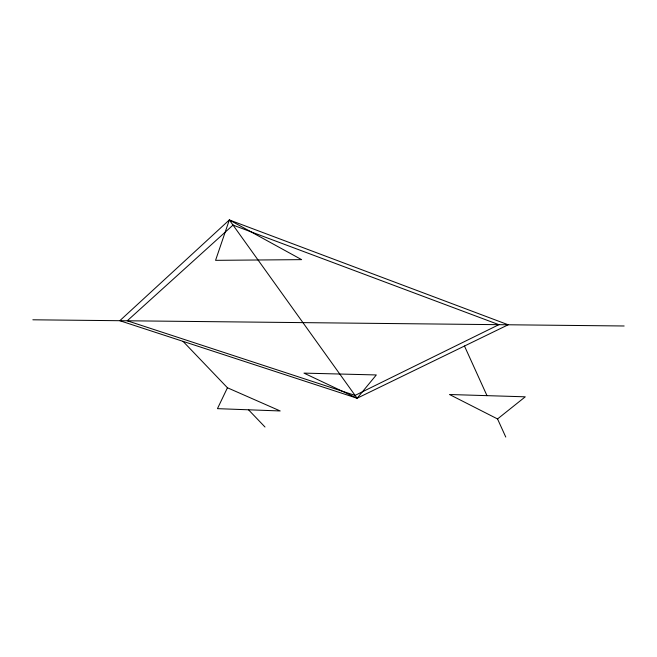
<?xml version="1.0" encoding="UTF-8"?>
<svg xmlns="http://www.w3.org/2000/svg" width="657" height="657" viewBox="0 0 657 657"><rect width="100%" height="100%" fill="white"/><g stroke="black" fill="none" stroke-linecap="round" stroke-linejoin="round"><path stroke-width="0.99" d="M229.334 219.939L215.57 260.336L301.612 259.638L229.334 219.939L119.812 320.706L357.112 398.232L508.198 324.772L229.334 219.939L357.112 398.232L376.313 374.95L303.969 373.119L357.112 398.232M227.445 387.77L217.451 408.654L280.186 410.954L227.445 387.77L183.04 341.361M497.546 418.944L525.272 396.812L449.503 394.512L497.546 418.944L505.767 437.061M32.85 319.795L624.15 325.987M248.518 409.796L265.001 427.017M464.474 346.025L486.985 395.645M233.021 225.088L127.253 320.78L355.084 395.399L498.885 324.673L233.021 225.088"/></g></svg>
